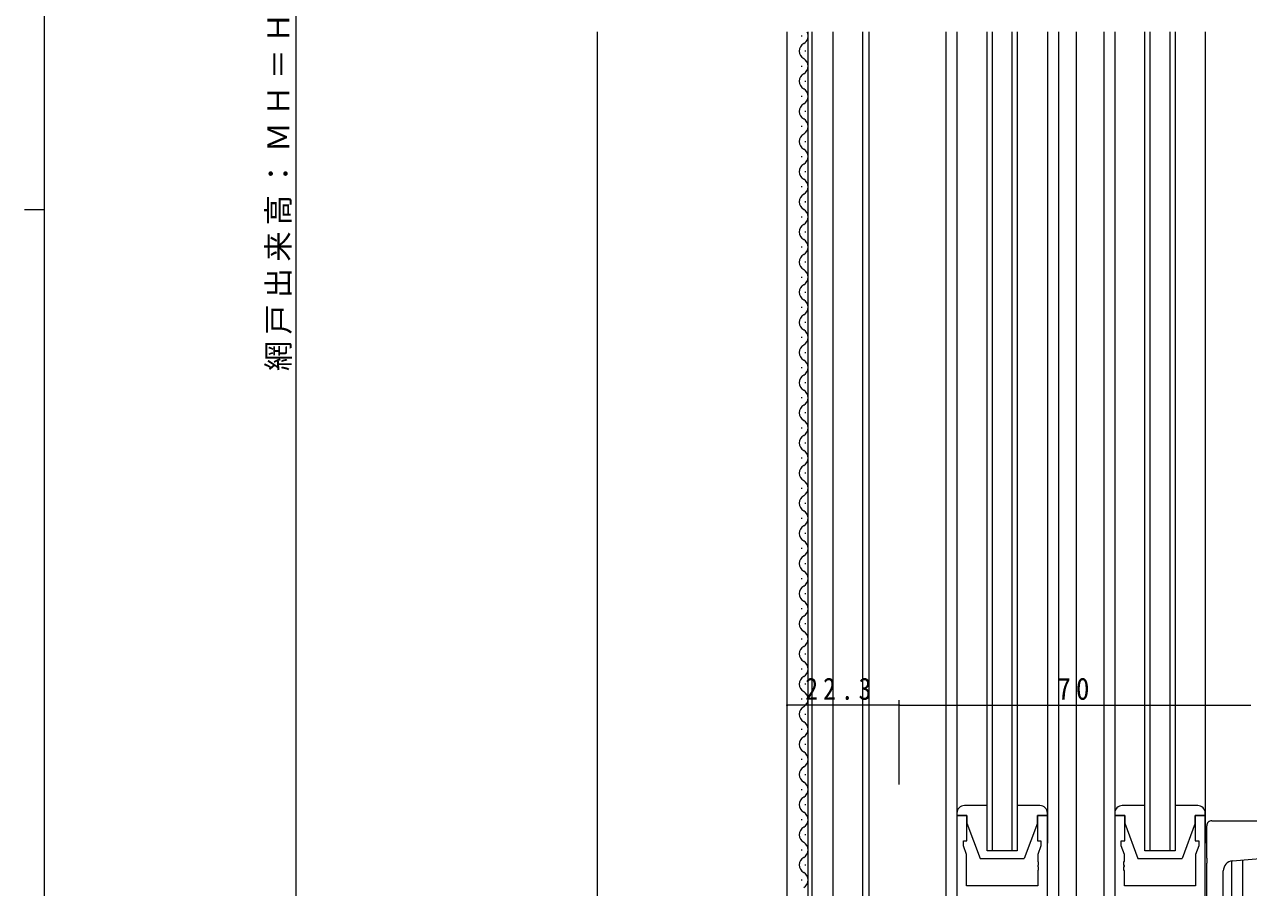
# Model space of a CAD drawing. Units: millimetres, scale not verified. Extents: x -567 to 567, y -403 to 403.
# Drawn here: x -566.7 to -323.2, y -111 to 60.8 of the extents above; entities that cross this region are included whole.
import ezdxf

# ---------------------------------------------------------------- set-up
doc = ezdxf.new("R2010")
doc.units = ezdxf.units.MM
doc.header["$LTSCALE"] = 2
for name, color, linetype, lineweight in [('0-1_YKK_ZWAK', 7, 'Continuous', 18), ('0-3_YKK_11', 7, 'Continuous', 18), ('0-4_YKK_12', 2, 'Continuous', 18), ('0-5_YKK_13', 4, 'Continuous', 18), ('0-6_YKK_D', 6, 'Continuous', 18), ('0-7_YSS_K', 3, 'Continuous', 18)]:
    doc.layers.add(name, color=color, linetype=linetype, lineweight=lineweight)
doc.styles.add('ＭＳ ゴシック', font='')
doc.styles.get('ＭＳ ゴシック').set_extended_font_data('MS Gothic')

msp = doc.modelspace()

# ---------------------------------------------------------------- linework, layer by layer
at = {"layer": '0-1_YKK_ZWAK'}
for p, q in [((-562.726, -351), (-562.726, 399)), ((-566.726, 24), (-562.726, 24))]:
    msp.add_line(p, q, dxfattribs=at)
at = {"layer": '0-3_YKK_11'}
for p, q in [((-379.228, -96.661), (-381.228, -96.661)), ((-381.228, -96.661), (-381.228, -184.011)), ((-379.228, -101.661), (-379.228, -96.661)), ((-365.228, -96.661), (-365.228, -101.661)), ((-363.228, -96.661), (-365.228, -96.661)), ((-363.228, -158.661), (-363.228, -96.661)), ((-347.828, -96.661), (-349.828, -96.661)), ((-349.828, -96.661), (-349.828, -153.011)), ((-347.828, -101.661), (-347.828, -96.661)), ((-333.828, -96.661), (-333.828, -101.661)), ((-331.828, -96.661), (-333.828, -96.661)), ((-331.828, -146.661), (-331.828, -96.661)), ((-379.928, -101.661), (-379.228, -101.661)), ((-379.928, -102.661), (-379.928, -101.661)), ((-365.228, -101.661), (-364.528, -101.661)), ((-364.528, -101.661), (-364.528, -102.661)), ((-348.528, -101.661), (-347.828, -101.661)), ((-348.528, -102.661), (-348.528, -101.661)), ((-333.828, -101.661), (-333.128, -101.661)), ((-333.128, -101.661), (-333.128, -102.661)), ((-379.298, -104.392), (-379.928, -102.661)), ((-379.298, -110.661), (-379.298, -104.392)), ((-364.528, -102.661), (-365.158, -104.392)), ((-365.158, -104.392), (-365.158, -105.703)), ((-347.898, -104.392), (-348.528, -102.661)), ((-347.898, -105.703), (-347.898, -104.392)), ((-333.128, -102.661), (-333.758, -104.392)), ((-333.758, -104.392), (-333.758, -110.661)), ((-365.158, -105.703), (-365.038, -105.886)), ((-365.038, -106.436), (-365.158, -106.619)), ((-365.158, -106.619), (-365.158, -106.703)), ((-365.158, -106.703), (-365.038, -106.886)), ((-365.038, -105.886), (-365.038, -106.436)), ((-365.038, -106.886), (-365.038, -107.436)), ((-348.018, -105.886), (-347.898, -105.703)), ((-348.018, -106.436), (-348.018, -105.886)), ((-347.898, -106.619), (-348.018, -106.436)), ((-348.018, -106.886), (-347.898, -106.703)), ((-348.018, -107.436), (-348.018, -106.886)), ((-347.898, -106.703), (-347.898, -106.619)), ((-365.038, -107.436), (-365.158, -107.619)), ((-365.158, -107.619), (-365.158, -110.661)), ((-347.898, -107.619), (-348.018, -107.436)), ((-347.898, -110.661), (-347.898, -107.619)), ((-365.158, -110.661), (-379.298, -110.661)), ((-333.758, -110.661), (-347.898, -110.661))]:
    msp.add_line(p, q, dxfattribs=at)
at = {"layer": '0-4_YKK_12'}
for p, q in [((-415.028, -192.161), (-415.028, 59.339)), ((-412.088, 58.431), (-412.088, 58.631)), ((-410.828, -155.966), (-410.828, 59.339)), ((-410.028, -155.164), (-410.028, 59.339)), ((-405.828, -155.164), (-405.828, 59.339)), ((-399.928, -168.764), (-399.928, 59.339)), ((-398.728, 59.339), (-398.728, -168.662)), ((-383.428, 59.339), (-383.428, -184.661)), ((-375.228, -103.661), (-375.228, 59.339)), ((-374.228, 59.339), (-374.228, -103.661)), ((-370.228, -103.661), (-370.228, 59.339)), ((-369.228, 59.339), (-369.228, -103.661)), ((-361.028, 59.339), (-361.028, -184.661)), ((-357.528, 59.339), (-357.528, -153.661)), ((-352.028, 59.339), (-352.028, -153.661)), ((-343.828, -103.661), (-343.828, 59.339)), ((-342.828, 59.339), (-342.828, -103.661)), ((-338.828, -103.661), (-338.828, 59.339)), ((-337.828, 59.339), (-337.828, -103.661)), ((-411.328, 55.431), (-411.328, 55.631)), ((-412.088, 52.431), (-412.088, 52.631)), ((-411.328, 49.431), (-411.328, 49.631)), ((-412.088, 46.431), (-412.088, 46.631)), ((-411.328, 43.431), (-411.328, 43.631)), ((-412.088, 40.431), (-412.088, 40.631)), ((-411.328, 37.431), (-411.328, 37.631)), ((-412.088, 34.431), (-412.088, 34.631)), ((-411.328, 31.431), (-411.328, 31.631)), ((-412.088, 28.431), (-412.088, 28.631)), ((-411.328, 25.431), (-411.328, 25.631)), ((-412.088, 22.431), (-412.088, 22.631)), ((-411.328, 19.431), (-411.328, 19.631)), ((-412.088, 16.431), (-412.088, 16.631)), ((-411.328, 13.431), (-411.328, 13.631)), ((-412.088, 10.431), (-412.088, 10.631)), ((-411.328, 7.431), (-411.328, 7.631)), ((-412.088, 4.431), (-412.088, 4.631)), ((-411.328, 1.431), (-411.328, 1.631)), ((-412.088, -1.569), (-412.088, -1.369)), ((-411.328, -4.569), (-411.328, -4.369)), ((-412.088, -7.569), (-412.088, -7.369)), ((-411.328, -10.569), (-411.328, -10.369)), ((-412.088, -13.569), (-412.088, -13.369)), ((-411.328, -16.569), (-411.328, -16.369)), ((-412.088, -19.569), (-412.088, -19.369)), ((-411.328, -22.569), (-411.328, -22.369)), ((-412.088, -25.569), (-412.088, -25.369)), ((-411.328, -28.569), (-411.328, -28.369)), ((-412.088, -31.569), (-412.088, -31.369)), ((-411.328, -34.569), (-411.328, -34.369)), ((-412.088, -37.569), (-412.088, -37.369)), ((-411.328, -40.569), (-411.328, -40.369)), ((-412.088, -43.569), (-412.088, -43.369)), ((-411.328, -46.569), (-411.328, -46.369)), ((-412.088, -49.569), (-412.088, -49.369)), ((-411.328, -52.569), (-411.328, -52.369)), ((-412.088, -55.569), (-412.088, -55.369)), ((-411.328, -58.569), (-411.328, -58.369)), ((-412.088, -61.569), (-412.088, -61.369)), ((-411.328, -64.569), (-411.328, -64.369)), ((-412.088, -67.569), (-412.088, -67.369)), ((-411.328, -70.569), (-411.328, -70.369)), ((-412.088, -73.569), (-412.088, -73.369)), ((-411.328, -76.569), (-411.328, -76.369)), ((-412.088, -79.569), (-412.088, -79.369)), ((-411.328, -82.569), (-411.328, -82.369)), ((-412.088, -85.569), (-412.088, -85.369)), ((-411.328, -88.569), (-411.328, -88.369)), ((-412.088, -91.569), (-412.088, -91.369)), ((-411.328, -94.569), (-411.328, -94.369)), ((-412.088, -97.569), (-412.088, -97.369)), ((-411.328, -100.569), (-411.328, -100.369)), ((-412.088, -103.569), (-412.088, -103.369)), ((-369.228, -103.661), (-375.228, -103.661)), ((-337.828, -103.661), (-343.828, -103.661)), ((-411.328, -106.569), (-411.328, -106.369)), ((-326.628, -105.704), (-326.628, -146.661)), ((-324.358, -146.661), (-324.358, -105.492)), ((-412.088, -109.569), (-412.088, -109.369))]:
    msp.add_line(p, q, dxfattribs=at)
for centre, start, end in [((-412.546, 58.531), 299.20255, 28.0456), ((-410.869, 55.531), 119.20255, 240.79746), ((-412.546, 52.531), 299.20255, 60.79746), ((-410.869, 49.531), 119.20255, 240.79746), ((-412.546, 46.531), 299.20255, 60.79746), ((-410.869, 43.531), 119.20255, 240.79746), ((-412.546, 40.531), 299.20255, 60.79746), ((-410.869, 37.531), 119.20255, 240.79746), ((-412.546, 34.531), 299.20255, 60.79746), ((-410.869, 31.531), 119.20255, 240.79746), ((-412.546, 28.531), 299.20255, 60.79746), ((-410.869, 25.531), 119.20255, 240.79746), ((-412.546, 22.531), 299.20255, 60.79746), ((-410.869, 19.531), 119.20255, 240.79746), ((-412.546, 16.531), 299.20255, 60.79746), ((-410.869, 13.531), 119.20255, 240.79746), ((-412.546, 10.531), 299.20255, 60.79746), ((-410.869, 7.531), 119.20255, 240.79746), ((-412.546, 4.531), 299.20255, 60.79746), ((-410.869, 1.531), 119.20255, 240.79746), ((-412.546, -1.469), 299.20255, 60.79746), ((-410.869, -4.469), 119.20255, 240.79746), ((-412.546, -7.469), 299.20255, 60.79746), ((-410.869, -10.469), 119.20255, 240.79746), ((-412.546, -13.469), 299.20255, 60.79746), ((-410.869, -16.469), 119.20255, 240.79746), ((-412.546, -19.469), 299.20255, 60.79746), ((-410.869, -22.469), 119.20255, 240.79746), ((-412.546, -25.469), 299.20255, 60.79746), ((-410.869, -28.469), 119.20255, 240.79746), ((-412.546, -31.469), 299.20255, 60.79746), ((-410.869, -34.469), 119.20255, 240.79746), ((-412.546, -37.469), 299.20255, 60.79746), ((-410.869, -40.469), 119.20255, 240.79746), ((-412.546, -43.469), 299.20255, 60.79746), ((-410.869, -46.469), 119.20255, 240.79746), ((-412.546, -49.469), 299.20255, 60.79746), ((-410.869, -52.469), 119.20255, 240.79746), ((-412.546, -55.469), 299.20255, 60.79746), ((-410.869, -58.469), 119.20255, 240.79746), ((-412.546, -61.469), 299.20255, 60.79746), ((-410.869, -64.469), 119.20255, 240.79746), ((-412.546, -67.469), 299.20255, 60.79746), ((-410.869, -70.469), 119.20255, 240.79746), ((-412.546, -73.469), 299.20255, 60.79746), ((-410.869, -76.469), 119.20255, 240.79746), ((-412.546, -79.469), 299.20255, 60.79746), ((-410.869, -82.469), 119.20255, 240.79746), ((-412.546, -85.469), 299.20255, 60.79746), ((-410.869, -88.469), 119.20255, 240.79746), ((-412.546, -91.469), 299.20255, 60.79746), ((-410.869, -94.469), 119.20255, 240.79746), ((-412.546, -97.469), 299.20255, 60.79746), ((-410.869, -100.469), 119.20255, 240.79746), ((-412.546, -103.469), 299.20255, 60.79746), ((-410.869, -106.469), 119.20255, 240.79746), ((-412.546, -109.469), 299.20255, 60.79746)]:
    msp.add_arc(centre, 1.718, start, end, dxfattribs=at)
at = {"layer": '0-5_YKK_13'}
for p, q in [((-381.228, 59.339), (-381.228, -102.161)), ((-363.228, 59.339), (-363.228, -102.161)), ((-349.828, 59.339), (-349.828, -102.161)), ((-331.828, 59.339), (-331.828, -102.161)), ((-375.228, -94.661), (-379.728, -94.661)), ((-364.728, -94.661), (-369.228, -94.661)), ((-343.828, -94.661), (-348.328, -94.661)), ((-333.328, -94.661), (-337.828, -94.661)), ((-381.228, -96.161), (-381.228, -96.661)), ((-381.228, -96.661), (-379.228, -96.661)), ((-379.228, -96.661), (-379.228, -98.161)), ((-365.228, -96.661), (-363.228, -96.661)), ((-365.228, -98.161), (-365.228, -96.661)), ((-363.228, -96.661), (-363.228, -96.161)), ((-349.828, -96.161), (-349.828, -96.661)), ((-349.828, -96.661), (-347.828, -96.661)), ((-347.828, -96.661), (-347.828, -98.161)), ((-333.828, -96.661), (-331.828, -96.661)), ((-333.828, -98.161), (-333.828, -96.661)), ((-331.828, -96.661), (-331.828, -96.161)), ((-379.228, -98.161), (-376.628, -105.161)), ((-365.228, -98.161), (-367.828, -105.161)), ((-347.828, -98.161), (-345.228, -105.161)), ((-333.828, -98.161), (-336.428, -105.161)), ((-331.53, -105.116), (-331.53, -98.664)), ((-330.53, -97.664), (-292.33, -97.664)), ((-326.405, -105.671), (-292.943, -102.744)), ((-376.628, -105.161), (-367.828, -105.161)), ((-345.228, -105.161), (-336.428, -105.161)), ((-331.53, -105.116), (-331.53, -106.12)), ((-331.53, -145.164), (-331.53, -106.12)), ((-328.23, -145.164), (-328.23, -107.664))]:
    msp.add_line(p, q, dxfattribs=at)
for centre, radius, start, end in [((-379.728, -96.161), 1.5, 90, 180), ((-364.728, -96.161), 1.5, 0, 90), ((-348.328, -96.161), 1.5, 90, 180), ((-333.328, -96.161), 1.5, 0, 90), ((-330.53, -98.664), 1, 135.573, 180), ((-330.53, -98.664), 1, 90, 135.573), ((-330.53, -98.664), 1, 121.36729, 135.573), ((-326.23, -107.664), 2, 95, 180)]:
    msp.add_arc(centre, radius, start, end, dxfattribs=at)
at = {"layer": '0-6_YKK_D'}
for p, q in [((-512.726, 260.339), (-512.726, -200.164)), ((-415.028, -90.442), (-415.028, -73.661)), ((-392.728, -74.661), (-415.028, -74.661)), ((-392.728, -90.442), (-392.728, -73.661)), ((-392.728, -90.442), (-392.728, -73.661)), ((-392.728, -74.661), (-322.728, -74.661))]:
    msp.add_line(p, q, dxfattribs=at)
for centre, start, end in [((-415.028, -74.661), 0, 180), ((-415.028, -74.661), 180, 0), ((-392.728, -74.661), 0, 180), ((-392.728, -74.661), 0, 180), ((-392.728, -74.661), 180, 0), ((-392.728, -74.661), 180, 0)]:
    msp.add_arc(centre, 0.106, start, end, dxfattribs=at)
at = {"layer": '0-7_YSS_K'}
msp.add_line((-452.726, -209.089), (-452.726, 59.339), dxfattribs=at)

# ---------------------------------------------------------------- texts
at = {"layer": '0-6_YKK_D', "color": 7, "insert": (-513.526, -8.153), "char_height": 4.399, "attachment_point": 7, "rotation": 90, "style": 'ＭＳ ゴシック'}
msp.add_mtext('\\T1.21;網戸出来高：ＭＨ＝Ｈ+60.5', dxfattribs=at)
at = {"layer": '0-6_YKK_D', "color": 7, "char_height": 4.399, "attachment_point": 7, "style": 'ＭＳ ゴシック'}
for s, insert in [('\\T1.39;\\W0.85;22.3', (-411.398, -73.661)), ('\\T1.37;\\W0.9;70', (-361.248, -73.661))]:
    msp.add_mtext(s, dxfattribs=dict(at, insert=insert))

doc.saveas('drawing.dxf')
